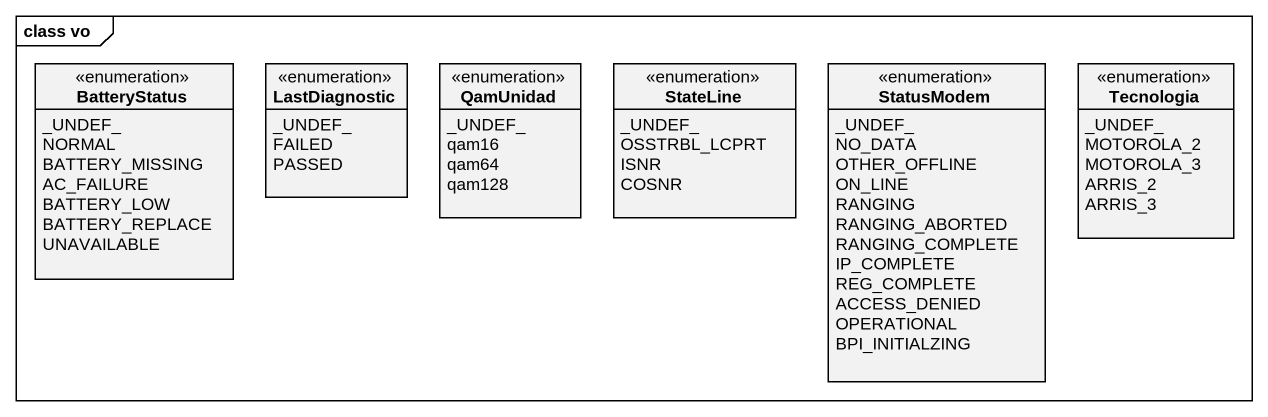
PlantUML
@startuml
mainframe class vo
hide circle
hide empty members
enum BatteryStatus {
  _UNDEF_
  NORMAL
  BATTERY_MISSING
  AC_FAILURE
  BATTERY_LOW
  BATTERY_REPLACE
  UNAVAILABLE
}
enum LastDiagnostic {
  _UNDEF_
  FAILED
  PASSED
}
enum QamUnidad {
  _UNDEF_
  qam16
  qam64
  qam128
}
enum StateLine {
  _UNDEF_
  OSSTRBL_LCPRT
  ISNR
  COSNR
}
enum StatusModem {
  _UNDEF_
  NO_DATA
  OTHER_OFFLINE
  ON_LINE
  RANGING
  RANGING_ABORTED
  RANGING_COMPLETE
  IP_COMPLETE
  REG_COMPLETE
  ACCESS_DENIED
  OPERATIONAL
  BPI_INITIALZING
}
enum Tecnologia {
  _UNDEF_
  MOTOROLA_2
  MOTOROLA_3
  ARRIS_2
  ARRIS_3
}
@enduml
